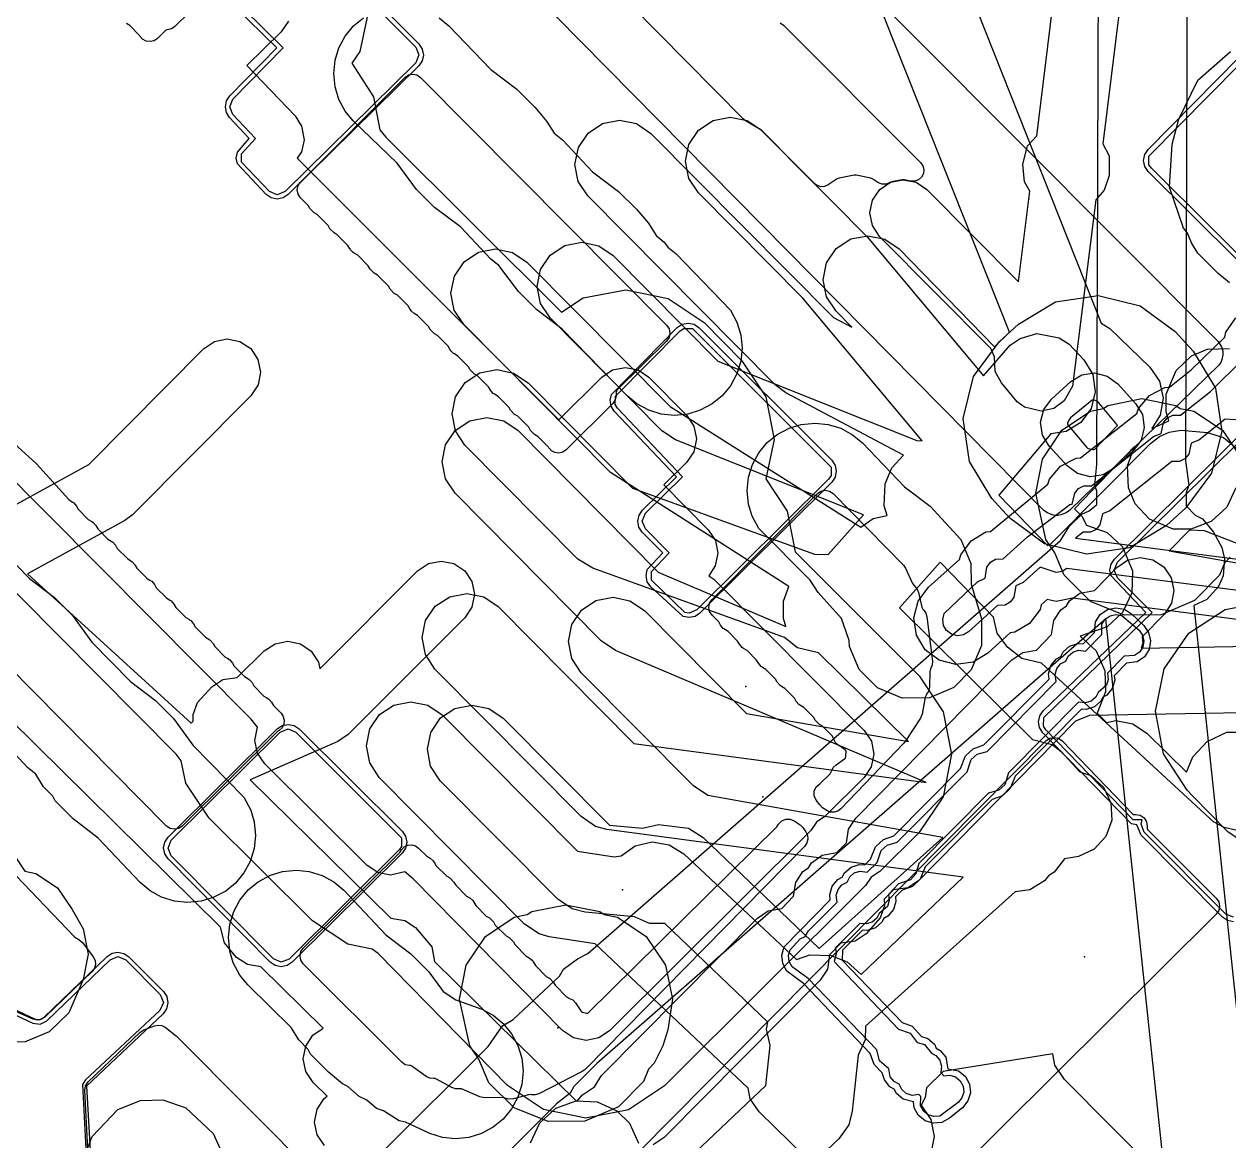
# Model space of a CAD drawing. Header units: metres. Extents: x -2677 to -840, y 169 to 1487.
# Drawn here: x -2375.9 to -2321.6, y 591.2 to 641.6 of the extents above; entities that cross this region are included whole.
import ezdxf

# ---------------------------------------------------------------- set-up
doc = ezdxf.new("R2010")
doc.units = ezdxf.units.M
for name, color, linetype in [('AI_GREENING_ALLOWED_ZONE', 4, 'Continuous'), ('AI_GREENING_EXCLUSIONS', 1, 'Continuous'), ('AI_GREENING_LAWN', 82, 'Continuous'), ('AI_GREENING_REJECTED', 6, 'Continuous')]:
    doc.layers.add(name, color=color, linetype=linetype)

msp = doc.modelspace()

# ---------------------------------------------------------------- linework, layer by layer
at = {"layer": 'AI_GREENING_ALLOWED_ZONE'}
msp.add_lwpolyline([(-2341.778, 641.61), (-2341.63, 641.508), (-2335.454, 635.324), (-2335.351, 635.174), (-2335.308, 634.998), (-2335.332, 634.818), (-2335.417, 634.658), (-2335.555, 634.539), (-2335.726, 634.477), (-2335.907, 634.48), (-2336.187, 634.537), (-2336.283, 634.537), (-2336.761, 634.444), (-2336.896, 634.389), (-2336.898, 634.394), (-2337.006, 634.35), (-2337.201, 634.351), (-2337.381, 634.426), (-2337.603, 634.576), (-2337.692, 634.613), (-2338.36, 634.749), (-2338.457, 634.749), (-2339.126, 634.618), (-2339.215, 634.582), (-2339.624, 634.311), (-2339.78, 634.242), (-2339.951, 634.23), (-2340.116, 634.277), (-2340.255, 634.376), (-2342.608, 636.749), (-2342.658, 636.788), (-2343.352, 637.202), (-2343.453, 637.281), (-2349.816, 643.748)], dxfattribs=at)
at = {"layer": 'AI_GREENING_EXCLUSIONS'}
for points in [[(-2321.498, 650.303), (-2321.867, 649.933), (-2322.32, 649.672), (-2323.066, 649.454), (-2323.423, 649.431), (-2323.515, 621.884), (-2323.375, 620.79), (-2323.491, 620.444), (-2323.489, 619.853), (-2323.08, 619.43), (-2322.757, 619.264), (-2322.253, 618.668), (-2321.889, 617.978), (-2321.763, 617.472), (-2321.827, 616.694), (-2322.035, 616.215), (-2322.559, 615.637), (-2323.15, 615.359), (-2318.131, 567.909)], [(-2321.498, 650.303), (-2321.867, 649.933), (-2322.32, 649.672), (-2323.066, 649.454), (-2323.423, 649.431), (-2323.515, 621.884), (-2323.375, 620.79), (-2323.491, 620.444), (-2323.489, 619.853), (-2323.08, 619.43), (-2322.757, 619.264), (-2322.253, 618.668), (-2321.889, 617.978), (-2321.763, 617.472), (-2321.827, 616.694), (-2322.035, 616.215), (-2322.559, 615.637), (-2323.15, 615.359), (-2318.131, 567.909)], [(-2374.116, 576.375), (-2354.938, 595.496), (-2354.295, 596.432), (-2353.808, 596.708), (-2351.722, 598.661), (-2351.541, 598.976), (-2350.922, 599.451), (-2350.451, 599.683), (-2329.148, 618.291), (-2328.743, 618.932), (-2328.192, 619.484), (-2327.855, 619.624), (-2327.521, 619.918), (-2327.519, 620.513), (-2327.609, 620.773), (-2327.515, 621.723), (-2327.427, 648.27)], [(-2374.116, 576.375), (-2354.938, 595.496), (-2354.295, 596.432), (-2353.808, 596.708), (-2351.722, 598.661), (-2351.541, 598.976), (-2350.922, 599.451), (-2350.451, 599.683), (-2329.148, 618.291), (-2328.743, 618.932), (-2328.192, 619.484), (-2327.855, 619.624), (-2327.521, 619.918), (-2327.519, 620.513), (-2327.609, 620.773), (-2327.515, 621.723), (-2327.427, 648.27)], [(-2363.659, 646.302), (-2358.062, 640.66), (-2357.911, 640.432), (-2357.859, 640.163), (-2357.914, 639.895), (-2357.914, 639.895), (-2358.068, 639.669), (-2363.955, 633.872), (-2364.182, 633.723), (-2364.448, 633.671), (-2364.715, 633.725), (-2364.941, 633.876), (-2366.243, 635.254), (-2366.297, 635.522), (-2366.243, 635.789), (-2365.704, 636.404), (-2366.593, 637.349), (-2366.735, 637.573), (-2366.783, 637.835), (-2366.73, 638.095), (-2366.584, 638.318), (-2364.467, 640.486), (-2367.03, 643.013)], [(-2334.055, 645.046), (-2327.313, 628.087), (-2326.924, 627.837), (-2325.132, 626.104), (-2324.688, 625.462), (-2324.523, 624.7), (-2324.662, 623.932), (-2325.043, 623.34), (-2324.266, 623.679), (-2324.395, 624.089), (-2324.395, 624.881), (-2323.947, 625.957), (-2323.248, 626.604), (-2322.525, 626.906), (-2321.539, 626.945)], [(-2326.299, 643.827), (-2327.248, 636.166), (-2326.959, 635.621), (-2326.954, 634.73), (-2327.178, 634.079), (-2327.561, 633.635), (-2328.612, 625.25), (-2328.98, 624.582), (-2329.459, 624.245), (-2330.03, 624.117), (-2330.773, 624.294), (-2331.101, 624.531), (-2331.818, 625.387), (-2332.094, 625.903), (-2332.127, 626.567), (-2332.292, 626.941), (-2337.305, 631.99), (-2337.628, 632.478), (-2337.74, 633.052), (-2337.624, 633.626), (-2337.297, 634.111), (-2336.809, 634.435), (-2336.235, 634.547), (-2335.661, 634.431), (-2335.176, 634.104), (-2331.042, 629.94), (-2330.536, 634.027), (-2330.768, 634.443), (-2330.85, 635.24), (-2330.632, 636.071), (-2330.226, 636.526), (-2329.314, 643.884)], [(-2340.613, 590.479), (-2342.736, 592.546), (-2343.131, 593.14), (-2343.233, 593.618), (-2350.116, 600.118), (-2352.186, 600.442), (-2352.651, 600.574), (-2353.298, 601.01), (-2359.85, 607.62), (-2360.28, 608.271), (-2360.429, 609.037), (-2360.274, 609.802), (-2359.837, 610.449), (-2359.187, 610.879), (-2358.421, 611.028), (-2357.656, 610.872), (-2357.009, 610.436), (-2350.919, 604.293), (-2349.262, 604.033), (-2348.948, 604.085), (-2348.312, 604.54), (-2347.551, 604.716), (-2346.782, 604.588), (-2346.12, 604.175), (-2341.054, 599.419), (-2340.446, 599.631), (-2339.494, 599.598), (-2338.768, 599.304), (-2338.138, 598.734), (-2333.531, 603.13), (-2349.591, 605.276), (-2350.099, 605.414), (-2350.746, 605.85), (-2357.338, 612.501), (-2357.769, 613.151), (-2357.918, 613.917), (-2357.762, 614.682), (-2357.326, 615.329), (-2356.675, 615.76), (-2355.909, 615.909), (-2355.144, 615.753), (-2354.498, 615.317), (-2348.385, 609.15), (-2335.202, 607.388), (-2349.205, 613.343), (-2349.843, 613.775), (-2356.435, 620.426), (-2356.865, 621.076), (-2357.014, 621.842), (-2356.859, 622.607), (-2356.422, 623.254), (-2355.772, 623.685), (-2355.006, 623.834), (-2354.241, 623.678), (-2353.594, 623.242), (-2347.278, 616.87), (-2341.525, 614.424), (-2341.628, 614.772), (-2341.628, 615.564), (-2341.399, 616.214), (-2349.427, 621.348), (-2356.039, 628.018), (-2356.47, 628.669), (-2356.619, 629.435), (-2356.463, 630.2), (-2356.027, 630.847), (-2355.376, 631.277), (-2354.61, 631.426), (-2353.845, 631.271), (-2353.198, 630.834), (-2346.746, 624.325), (-2338.144, 618.888), (-2337.589, 619.282), (-2336.961, 619.425), (-2337.099, 619.857), (-2337.06, 620.843), (-2336.758, 621.566), (-2336.232, 622.143), (-2341.529, 624.946), (-2342.014, 625.306), (-2350.451, 633.817), (-2350.882, 634.468), (-2351.031, 635.234), (-2350.875, 635.999), (-2350.439, 636.646), (-2349.788, 637.076), (-2349.022, 637.225), (-2348.257, 637.07), (-2347.61, 636.633), (-2339.388, 628.339), (-2338.556, 627.898), (-2339.267, 628.616), (-2339.698, 629.266), (-2339.846, 630.032), (-2339.691, 630.797), (-2339.254, 631.444), (-2338.604, 631.875), (-2337.838, 632.024), (-2337.073, 631.868), (-2336.426, 631.432), (-2332.132, 627.009), (-2331.457, 627.683), (-2337.613, 643.168)], [(-2360.325, 642.227), (-2360.723, 640.317), (-2361.082, 639.79), (-2360.106, 638.28), (-2359.818, 636.798), (-2359.552, 636.46), (-2351.636, 628.571), (-2350.658, 629.218), (-2348.743, 629.59), (-2346.831, 629.201), (-2345.214, 628.11), (-2343.509, 626.39), (-2342.432, 624.763), (-2342.06, 622.848), (-2342.423, 621.067), (-2341.462, 619.616), (-2341.104, 617.774), (-2335.516, 612.2), (-2334.437, 610.575), (-2334.061, 608.661), (-2334.447, 606.748), (-2335.535, 605.129), (-2337.299, 603.375), (-2337.68, 603.122), (-2337.935, 602.742), (-2347, 593.727), (-2348.625, 592.647), (-2350.539, 592.272), (-2352.452, 592.658), (-2354.071, 593.746), (-2359.905, 599.682), (-2360.167, 599.875), (-2361.268, 600.099), (-2362.855, 601.16), (-2367.507, 605.775), (-2368.567, 607.362), (-2368.77, 608.364), (-2369.003, 608.668), (-2377.795, 617.508)], [(-2357.154, 641.84), (-2356.713, 641.476), (-2354.823, 639.504), (-2353.652, 638.625), (-2352.842, 637.814), (-2352.306, 637.183), (-2351.965, 636.637), (-2351.595, 636.342), (-2350.234, 634.901), (-2349.063, 634.021), (-2348.253, 633.211), (-2347.717, 632.58), (-2347.376, 632.033), (-2347.006, 631.738), (-2346.847, 631.502), (-2346.477, 631.207), (-2344.025, 628.672), (-2343.73, 628.121), (-2343.56, 627.56), (-2343.501, 626.963), (-2343.56, 626.373), (-2343.733, 625.803), (-2344.025, 625.261), (-2344.395, 624.813), (-2344.848, 624.442), (-2345.383, 624.156), (-2345.947, 623.986), (-2346.55, 623.927), (-2347.15, 623.989), (-2347.708, 624.161), (-2348.246, 624.451), (-2348.681, 624.813), (-2351.606, 627.819), (-2352.771, 628.693), (-2353.581, 629.503), (-2354.458, 630.68), (-2354.821, 630.973), (-2356.195, 632.423), (-2357.36, 633.296), (-2358.17, 634.106), (-2359.046, 635.284), (-2361.02, 637.192), (-2361.383, 637.632), (-2361.669, 638.166), (-2361.84, 638.731), (-2361.898, 639.33), (-2361.837, 639.934), (-2361.666, 640.491), (-2361.383, 641.017), (-2361.006, 641.477), (-2360.564, 641.84)], [(-2363.944, 641.686), (-2364.274, 641.203), (-2365.82, 639.684), (-2363.645, 637.419), (-2363.346, 636.955), (-2363.235, 636.346), (-2363.351, 635.807), (-2363.545, 635.518), (-2351.76, 623.733), (-2349.821, 625.655), (-2349.333, 625.978), (-2348.758, 626.09), (-2348.185, 625.973), (-2347.699, 625.646), (-2345.995, 623.926), (-2345.672, 623.438), (-2345.56, 622.864), (-2345.677, 622.29), (-2346.004, 621.805), (-2347.023, 620.795), (-2345.025, 618.779), (-2344.702, 618.291), (-2344.59, 617.716), (-2344.707, 617.143), (-2345.004, 616.702), (-2344.78, 616.551), (-2337.998, 609.732), (-2337.674, 609.244), (-2337.561, 608.67), (-2337.677, 608.096), (-2338.003, 607.611), (-2339.767, 605.856), (-2340.148, 605.603), (-2340.404, 605.223), (-2349.468, 596.208), (-2349.956, 595.885), (-2350.53, 595.772), (-2351.104, 595.888), (-2351.589, 596.214), (-2358.315, 603.047), (-2358.699, 603.363), (-2359.34, 603.21), (-2359.914, 603.327), (-2360.39, 603.645), (-2365.012, 608.229), (-2365.339, 608.714), (-2365.455, 609.288), (-2365.338, 609.876), (-2365.642, 610.252), (-2377.072, 621.744)], [(-2321.354, 601.116), (-2321.621, 601.17), (-2321.848, 601.322), (-2325.519, 605.015), (-2325.715, 605.478), (-2325.952, 605.53), (-2329.953, 609.629), (-2330.1, 609.86), (-2330.147, 610.129), (-2330.088, 610.395), (-2329.932, 610.619), (-2325.313, 615.044), (-2326.876, 616.694), (-2326.929, 616.962), (-2326.929, 616.962), (-2326.874, 617.23), (-2326.721, 617.457), (-2317.148, 626.929), (-2325.198, 634.919), (-2325.35, 635.145), (-2325.405, 635.412), (-2325.353, 635.68), (-2325.203, 635.908), (-2320.059, 641.114)], [(-2316.864, 626.929), (-2325.057, 635.061), (-2325.166, 635.222), (-2325.168, 635.604), (-2319.756, 641.083)], [(-2321.532, 629.905), (-2322.053, 630.313), (-2322.957, 631.238), (-2323.232, 631.665), (-2323.438, 632.164), (-2323.608, 632.36), (-2324.24, 634.206), (-2324.118, 636.153), (-2323.82, 637.278), (-2322.963, 639.03), (-2322.963, 639.03), (-2321.499, 640.32)], [(-2347.36, 589.076), (-2342.433, 593.736), (-2342.24, 595.535), (-2342.398, 596.271), (-2342.34, 596.589), (-2346.987, 601.032), (-2347.665, 601.043), (-2348.355, 601.342), (-2350.57, 601.543), (-2351.162, 601.691), (-2351.809, 602.127), (-2357.103, 607.467), (-2357.534, 608.118), (-2357.682, 608.884), (-2357.527, 609.649), (-2357.09, 610.296), (-2356.44, 610.726), (-2355.674, 610.875), (-2354.909, 610.72), (-2354.262, 610.283), (-2349.482, 605.461), (-2347.992, 605.325), (-2347.26, 605.495), (-2345.916, 605.331), (-2345.257, 604.912), (-2340.025, 599.909), (-2334.46, 604.908), (-2345.05, 606.797), (-2345.697, 607.233), (-2350.746, 612.327), (-2351.176, 612.977), (-2351.325, 613.744), (-2351.17, 614.508), (-2350.733, 615.155), (-2350.083, 615.586), (-2349.316, 615.735), (-2348.552, 615.579), (-2347.905, 615.143), (-2343.305, 610.503), (-2336.006, 609.236), (-2340.052, 613.23), (-2341.004, 613.455), (-2341.595, 613.92), (-2350.229, 617.046), (-2350.897, 617.45), (-2355.987, 622.582), (-2356.418, 623.232), (-2356.567, 623.999), (-2356.411, 624.763), (-2355.975, 625.41), (-2355.324, 625.841), (-2354.558, 625.99), (-2353.794, 625.834), (-2353.147, 625.398), (-2348.444, 620.654), (-2340.233, 617.681), (-2339.624, 617.663), (-2338.031, 619.452), (-2346.494, 622.826), (-2347.116, 623.238), (-2352.155, 628.321), (-2352.586, 628.972), (-2352.735, 629.738), (-2352.579, 630.502), (-2352.143, 631.149), (-2351.492, 631.58), (-2350.726, 631.729), (-2349.961, 631.573), (-2349.315, 631.137), (-2344.594, 626.374), (-2335.624, 622.799), (-2335.386, 622.784), (-2340.767, 629.21), (-2345.471, 633.956), (-2345.902, 634.607), (-2346.051, 635.373), (-2345.895, 636.137), (-2345.459, 636.784), (-2344.808, 637.215), (-2344.042, 637.364), (-2343.277, 637.208), (-2342.631, 636.772), (-2337.867, 631.967), (-2332.617, 625.707), (-2331.414, 627.095), (-2330.976, 627.398), (-2330.225, 627.611), (-2329.216, 627.428), (-2328.768, 627.139), (-2328.105, 626.435), (-2327.702, 625.767), (-2327.585, 624.995), (-2327.772, 624.238), (-2328.235, 623.609), (-2328.903, 623.206), (-2329.581, 623.104), (-2331.937, 620.339), (-2329.735, 618.067), (-2329.566, 618.156), (-2325.095, 622.667), (-2324.698, 622.977), (-2324.254, 623.173), (-2323.72, 623.258), (-2322.548, 623.157), (-2321.801, 622.931), (-2321.22, 622.453)], [(-2319.445, 614.511), (-2328.616, 615.69), (-2329.354, 615.548), (-2329.747, 615.629), (-2330.02, 615.4), (-2330.075, 615.181), (-2330.075, 615.181), (-2330.542, 614.556), (-2331.212, 614.156), (-2331.413, 614.127), (-2332.423, 613.216), (-2333.093, 612.817), (-2333.866, 612.704), (-2334.622, 612.896), (-2335.248, 613.362), (-2335.647, 614.033), (-2335.76, 614.805), (-2335.568, 615.561), (-2335.102, 616.187), (-2333.703, 617.431), (-2333.648, 617.649), (-2333.182, 618.275), (-2332.511, 618.675), (-2332.31, 618.704), (-2329.72, 620.834), (-2329.651, 621.049), (-2329.147, 621.644), (-2328.453, 622.002), (-2328.251, 622.018), (-2325.713, 624.02), (-2325.645, 624.235), (-2325.14, 624.83), (-2324.447, 625.187), (-2324.244, 625.204), (-2323.26, 625.986), (-2321.743, 627.454), (-2321.697, 627.674), (-2321.256, 628.318)], [(-2378.046, 618.928), (-2372.938, 621.718), (-2367.762, 626.928), (-2367.276, 627.255), (-2366.703, 627.371), (-2366.128, 627.259), (-2365.641, 626.935), (-2365.314, 626.449), (-2365.198, 625.876), (-2365.31, 625.301), (-2365.634, 624.814), (-2370.963, 619.449), (-2371.308, 619.19), (-2375.704, 616.789), (-2368.331, 610.056), (-2368.229, 610.156), (-2368.241, 610.445), (-2368.039, 610.994), (-2367.387, 611.701), (-2366.898, 612.023), (-2366.245, 612.118), (-2365.032, 613.316), (-2364.544, 613.639), (-2363.969, 613.75), (-2363.396, 613.632), (-2362.911, 613.304), (-2362.589, 612.816), (-2362.531, 612.514), (-2358.119, 616.927), (-2357.633, 617.252), (-2357.059, 617.366), (-2356.485, 617.252), (-2355.998, 616.927), (-2355.673, 616.441), (-2355.559, 615.867), (-2355.673, 615.293), (-2355.998, 614.806), (-2361.254, 609.548), (-2361.712, 609.235), (-2365.659, 607.503), (-2359.33, 601.275), (-2358.702, 601.177), (-2358.213, 600.856), (-2357.474, 599.991), (-2357.353, 599.33), (-2350.94, 593.021), (-2350.686, 593.324), (-2350.158, 593.679), (-2349.832, 594.194), (-2342.805, 601.283), (-2342.32, 601.61), (-2341.714, 601.72), (-2341.178, 602.263), (-2341.078, 602.89), (-2340.756, 603.379), (-2340.503, 603.55), (-2340.365, 603.774), (-2339.89, 604.117), (-2339.228, 604.236), (-2338.802, 604.668), (-2338.701, 605.286), (-2338.379, 605.775), (-2331.34, 612.921), (-2330.856, 613.25), (-2330.227, 613.357), (-2329.552, 614.052), (-2329.457, 614.68), (-2329.138, 615.171), (-2328.887, 615.345), (-2328.75, 615.569), (-2328.278, 615.915), (-2327.618, 616.041), (-2326.618, 617.068), (-2326.136, 617.4), (-2325.564, 617.523), (-2324.988, 617.417), (-2324.497, 617.098), (-2324.165, 616.616), (-2324.043, 616.044), (-2324.149, 615.468), (-2324.468, 614.977), (-2325.466, 613.95), (-2325.448, 613.662), (-2325.524, 613.443), (-2316.427, 613.604)], [(-2321.353, 601.316), (-2321.706, 601.463), (-2325.377, 605.156), (-2325.522, 605.513), (-2325.476, 605.713), (-2325.872, 605.713), (-2329.809, 609.768), (-2329.913, 609.932), (-2329.905, 610.315), (-2325.027, 615.041), (-2326.583, 616.607), (-2326.729, 616.961), (-2326.58, 617.315), (-2316.864, 626.929)], [(-2319.279, 615.801), (-2328.874, 617.034), (-2329.078, 616.9), (-2329.347, 616.848), (-2330.065, 617.093), (-2330.836, 616.398), (-2331.17, 616.244), (-2331.249, 615.74), (-2331.412, 615.521), (-2331.647, 615.381), (-2331.987, 615.36), (-2333.294, 614.182), (-2333.528, 614.042), (-2333.798, 614.003), (-2334.063, 614.07), (-2334.282, 614.233), (-2334.422, 614.467), (-2334.461, 614.738), (-2334.394, 615.003), (-2332.887, 616.433), (-2332.554, 616.587), (-2332.474, 617.091), (-2332.311, 617.31), (-2332.076, 617.449), (-2331.736, 617.471), (-2330.639, 618.459), (-2328.725, 619.913), (-2328.625, 619.921), (-2328.514, 620.418), (-2328.338, 620.627), (-2328.095, 620.752), (-2327.754, 620.752), (-2324.961, 622.973), (-2324.961, 622.973), (-2324.618, 623.107), (-2324.508, 623.604), (-2324.331, 623.812), (-2324.089, 623.937), (-2323.748, 623.938), (-2322.399, 625.011), (-2320.887, 626.49)], [(-2321.506, 617.543), (-2321.758, 617.272), (-2321.986, 616.729), (-2323.109, 615.585), (-2324.617, 614.938), (-2326.278, 614.922), (-2327.801, 615.542), (-2328.988, 616.729), (-2329.407, 617.73), (-2329.809, 618.333), (-2330.271, 620.429), (-2329.966, 621.959), (-2329.099, 623.257), (-2327.801, 624.124), (-2327.219, 624.24), (-2327.013, 624.377), (-2325.483, 624.682), (-2323.952, 624.377), (-2323.952, 624.377), (-2323.753, 624.244), (-2323.15, 624.124), (-2321.852, 623.257), (-2320.985, 621.959)], [(-2320.82, 623.697), (-2321.729, 623.755), (-2322.916, 622.811), (-2323.258, 622.678), (-2323.369, 622.18), (-2323.545, 621.972), (-2323.788, 621.847), (-2324.129, 621.846), (-2326.922, 619.626), (-2327.265, 619.492), (-2327.375, 618.995), (-2327.551, 618.786), (-2327.794, 618.661), (-2328.135, 618.661), (-2328.471, 618.394), (-2319.434, 617.232)], [(-2321.253, 620.669), (-2321.662, 619.787), (-2322.361, 619.14), (-2323.278, 618.799), (-2324.07, 618.799), (-2325.146, 619.247), (-2325.793, 619.946), (-2326.095, 620.669), (-2326.134, 621.655), (-2325.814, 622.521), (-2328.526, 619.717), (-2328.191, 619.383), (-2327.985, 618.987), (-2327.051, 618.646), (-2326.352, 617.999), (-2325.904, 616.923), (-2325.943, 615.937), (-2326.352, 615.055), (-2327.051, 614.408), (-2328.264, 613.987), (-2327.551, 613.318), (-2327.15, 612.426), (-2327.119, 611.474), (-2327.496, 610.507), (-2327.083, 610.094), (-2326.665, 610.18), (-2325.899, 610.032), (-2325.248, 609.603), (-2323.474, 607.85), (-2323.184, 608.544), (-2322.537, 609.243), (-2321.655, 609.652), (-2320.475, 609.652)], [(-2377.353, 618.353), (-2375.606, 616.575), (-2374.487, 615.719), (-2373.676, 614.909), (-2372.801, 613.713), (-2371.053, 611.935), (-2369.934, 611.079), (-2369.124, 610.269), (-2368.249, 609.073), (-2365.946, 606.73), (-2365.64, 606.15), (-2365.481, 605.618), (-2365.422, 605), (-2365.484, 604.415), (-2365.664, 603.836), (-2365.946, 603.319), (-2366.332, 602.855), (-2366.769, 602.5), (-2367.329, 602.204), (-2367.868, 602.044), (-2368.492, 601.985), (-2369.071, 602.047), (-2369.658, 602.23), (-2370.167, 602.509), (-2370.625, 602.89), (-2372.516, 604.888), (-2373.642, 605.751), (-2374.453, 606.561), (-2374.563, 606.776), (-2374.984, 607.197), (-2375.328, 607.757), (-2375.702, 608.065), (-2377.069, 609.528)], [(-2319.889, 617.648), (-2322.664, 618.723), (-2323.337, 618.758), (-2324.257, 617.83), (-2318.941, 616.887)], [(-2321.255, 605.24), (-2321.781, 605.364), (-2322.255, 605.624), (-2330.014, 612.771), (-2330.899, 612.98), (-2331.544, 613.483), (-2332.003, 614.112), (-2332.179, 614.841), (-2334.577, 617.315), (-2336.411, 615.256), (-2330.41, 609.332), (-2329.532, 609.094), (-2329.116, 608.779), (-2328.278, 607.877), (-2327.792, 607.702), (-2327.215, 607.177), (-2326.882, 606.471), (-2326.845, 605.692), (-2327.109, 604.958), (-2327.634, 604.38), (-2328.34, 604.048), (-2328.979, 603.957), (-2329.436, 603.344), (-2329.699, 603.187), (-2329.87, 602.957), (-2330.539, 602.556), (-2331.202, 602.458), (-2337.933, 596.411), (-2337.953, 595.795), (-2338.263, 595.109), (-2338.534, 592.577), (-2338.697, 591.973), (-2339.148, 591.337), (-2344.611, 586.17)], [(-2319.999, 604.066), (-2321.609, 605.168), (-2323.2, 606.794), (-2323.45, 607.05), (-2324.516, 608.683), (-2324.876, 610.601), (-2324.474, 612.51), (-2323.372, 614.12), (-2321.739, 615.186), (-2321.739, 615.186), (-2319.821, 615.546)], [(-2362.318, 591.033), (-2362.646, 591.518), (-2362.764, 592.091), (-2362.654, 592.666), (-2362.332, 593.154), (-2362.19, 593.251), (-2362.826, 593.878), (-2363.154, 594.363), (-2363.272, 594.936), (-2363.162, 595.511), (-2362.84, 595.999), (-2362.374, 596.316), (-2365.183, 599.086), (-2365.792, 599.189), (-2366.281, 599.511), (-2366.818, 600.165), (-2366.999, 600.877), (-2381.271, 614.95)], [(-2321.752, 564.118), (-2327.109, 614.761), (-2350.044, 594.727), (-2351.084, 593.691), (-2351.254, 593.39), (-2351.862, 592.915), (-2371.286, 573.549)], [(-2321.752, 564.118), (-2327.109, 614.761), (-2350.044, 594.727), (-2351.084, 593.691), (-2351.254, 593.39), (-2351.862, 592.915), (-2371.286, 573.549)], [(-2315.784, 610.615), (-2327.851, 610.401), (-2328.482, 610.152), (-2335.54, 602.978), (-2336.025, 602.65), (-2336.681, 602.547), (-2337.093, 602.13), (-2337.078, 601.841), (-2337.273, 601.289), (-2337.916, 600.575), (-2338.401, 600.247), (-2339.054, 600.144), (-2339.561, 599.63), (-2339.655, 598.979), (-2339.977, 598.49), (-2347.004, 591.401), (-2347.513, 591.069)], [(-2376.562, 604.513), (-2375.819, 603.39), (-2375.318, 603.291), (-2374.345, 602.64), (-2373.694, 601.667), (-2373.195, 600.803), (-2372.967, 599.655), (-2373.195, 598.507), (-2373.844, 597.007), (-2374.718, 596.153), (-2375.802, 595.7), (-2377.067, 595.684)], [(-2378.453, 597.941), (-2375.457, 596.554), (-2375.126, 596.499), (-2374.829, 596.654), (-2371.977, 599.407), (-2371.625, 599.547), (-2371.275, 599.4), (-2369.717, 597.834), (-2369.571, 597.472), (-2369.73, 597.116), (-2373.08, 593.991), (-2373.223, 593.785), (-2373.047, 590.296)], [(-2378.31, 598.102), (-2375.384, 596.741), (-2375.158, 596.699), (-2374.957, 596.809), (-2372.116, 599.551), (-2371.889, 599.697), (-2371.623, 599.747), (-2371.358, 599.692), (-2371.134, 599.541), (-2369.575, 597.975), (-2369.422, 597.743), (-2369.371, 597.469), (-2369.432, 597.197), (-2369.594, 596.97), (-2373.035, 593.713), (-2372.847, 590.3)], [(-2322.684, 587.669), (-2328.973, 594.012), (-2329.403, 594.662), (-2329.502, 595.169), (-2334.433, 594.363), (-2335.19, 593.64), (-2335.253, 593.191), (-2335.434, 592.859), (-2334.997, 592.211), (-2334.842, 591.446), (-2334.992, 590.68)], [(-2353.028, 591.163), (-2352.618, 592.051), (-2351.891, 592.719), (-2351.891, 592.719), (-2350.977, 593.049), (-2350.025, 593.01), (-2349.137, 592.6), (-2348.579, 592.039), (-2348.175, 591.148)]]:
    msp.add_lwpolyline(points, dxfattribs=at)
for points in [[(-2364.799, 634.017), (-2366.058, 635.33), (-2366.058, 635.713), (-2365.425, 636.4), (-2366.447, 637.486), (-2366.583, 637.833), (-2366.441, 638.178), (-2364.185, 640.489), (-2366.889, 643.156), (-2367.038, 643.514), (-2366.885, 643.871), (-2364.503, 646.169), (-2364.151, 646.309), (-2363.801, 646.161), (-2358.204, 640.52), (-2358.059, 640.164), (-2358.208, 639.811), (-2364.095, 634.015), (-2364.448, 633.871), (-2364.799, 634.017)], [(-2325.557, 628.865), (-2323.987, 627.707), (-2323.179, 626.82), (-2322.172, 625.149), (-2321.88, 623.22), (-2322.35, 621.326), (-2323.508, 619.756), (-2324.374, 618.967), (-2326.045, 617.96), (-2327.974, 617.669), (-2329.868, 618.138), (-2331.438, 619.296), (-2332.246, 620.183), (-2333.253, 621.854), (-2333.544, 623.783), (-2333.075, 625.677), (-2331.917, 627.247), (-2331.05, 628.036), (-2329.379, 629.043), (-2327.45, 629.334), (-2325.557, 628.865)], [(-2347.613, 616.202), (-2347.772, 616.432), (-2347.828, 616.705), (-2347.773, 616.979), (-2347.076, 617.733), (-2347.999, 618.669), (-2348.149, 618.898), (-2348.2, 619.166), (-2348.144, 619.434), (-2347.991, 619.66), (-2346.463, 621.162), (-2349.257, 624.119), (-2349.401, 624.347), (-2349.449, 624.612), (-2349.392, 624.875), (-2346.426, 627.881), (-2346.199, 628.031), (-2345.932, 628.083), (-2345.665, 628.03), (-2345.439, 627.879), (-2339.459, 621.905), (-2339.307, 621.677), (-2339.254, 621.408), (-2339.308, 621.14), (-2339.461, 620.913), (-2345.398, 615.023), (-2345.622, 614.874), (-2345.886, 614.82), (-2346.15, 614.87), (-2347.613, 616.202)], [(-2346.792, 617.729), (-2347.856, 618.81), (-2348, 619.165), (-2347.85, 619.517), (-2346.183, 621.157), (-2349.112, 624.257), (-2349.215, 624.419), (-2349.208, 624.797), (-2346.285, 627.739), (-2346.123, 627.846), (-2345.742, 627.845), (-2339.492, 621.601), (-2339.492, 621.217), (-2339.602, 621.055), (-2345.539, 615.165), (-2345.887, 615.02), (-2346.076, 615.055), (-2347.588, 616.511), (-2347.589, 616.902), (-2346.792, 617.729)], [(-2326.574, 625.35), (-2325.766, 624.463), (-2325.464, 623.961), (-2325.377, 623.383), (-2325.517, 622.815), (-2325.865, 622.344), (-2326.731, 621.554), (-2327.232, 621.252), (-2327.811, 621.165), (-2328.379, 621.306), (-2328.85, 621.653), (-2329.658, 622.54), (-2329.96, 623.042), (-2330.048, 623.62), (-2329.907, 624.188), (-2329.56, 624.659), (-2328.693, 625.449), (-2328.192, 625.751), (-2327.613, 625.838), (-2327.045, 625.697), (-2326.574, 625.35)], [(-2340.214, 623.581), (-2339.62, 623.519), (-2339.058, 623.346), (-2338.524, 623.058), (-2338.077, 622.687), (-2336.187, 620.705), (-2335.032, 619.832), (-2333.65, 618.333), (-2333.197, 617.25), (-2333.183, 616.324), (-2332.716, 614.767), (-2332.719, 613.564), (-2333.181, 612.468), (-2333.965, 611.676), (-2335.057, 611.201), (-2336.291, 611.193), (-2337.402, 611.658), (-2338.221, 612.481), (-2338.662, 613.519), (-2338.678, 613.785), (-2339.019, 614.783), (-2340.078, 615.953), (-2340.426, 616.498), (-2342.745, 618.836), (-2343.042, 619.392), (-2343.207, 619.932), (-2343.269, 620.551), (-2343.207, 621.151), (-2343.033, 621.717), (-2342.745, 622.247), (-2342.37, 622.7), (-2341.922, 623.066), (-2341.376, 623.357), (-2340.839, 623.519), (-2340.214, 623.581)], [(-2337.556, 594.689), (-2337.726, 595.185), (-2340.736, 598.334), (-2341.477, 598.887), (-2341.666, 599.228), (-2341.711, 599.615), (-2341.604, 599.99), (-2339.531, 602.105), (-2339.553, 602.343), (-2339.438, 602.716), (-2339.189, 603.016), (-2338.99, 603.122), (-2338.888, 603.322), (-2338.591, 603.575), (-2338.22, 603.696), (-2337.972, 603.677), (-2337.709, 603.939), (-2337.484, 604.498), (-2337.135, 604.822), (-2336.665, 604.993), (-2333.655, 608.027), (-2333.431, 608.586), (-2333.081, 608.91), (-2332.611, 609.08), (-2329.67, 612.048), (-2329.694, 612.284), (-2329.582, 612.658), (-2329.336, 612.96), (-2329.138, 613.068), (-2329.037, 613.269), (-2328.743, 613.525), (-2328.373, 613.649), (-2328.125, 613.632), (-2327.617, 614.153), (-2327.569, 614.626), (-2327.36, 614.955), (-2327.04, 615.179), (-2326.659, 615.263), (-2326.275, 615.195), (-2325.946, 614.986), (-2325.404, 614.467), (-2325.18, 614.147), (-2325.096, 613.766), (-2325.164, 613.382), (-2325.373, 613.053), (-2325.693, 612.829), (-2326.179, 612.763), (-2326.727, 612.201), (-2326.707, 612.003), (-2326.818, 611.629), (-2327.064, 611.326), (-2327.24, 611.232), (-2327.328, 611.054), (-2327.623, 610.798), (-2327.993, 610.673), (-2328.202, 610.688), (-2331.195, 607.673), (-2331.419, 607.114), (-2331.768, 606.791), (-2332.239, 606.62), (-2335.248, 603.585), (-2335.473, 603.027), (-2335.822, 602.703), (-2336.292, 602.532), (-2336.587, 602.233), (-2336.568, 602.035), (-2336.683, 601.662), (-2336.932, 601.362), (-2337.108, 601.269), (-2337.199, 601.091), (-2337.495, 600.838), (-2337.866, 600.717), (-2338.074, 600.733), (-2338.97, 599.83), (-2338.989, 599.378), (-2336.293, 596.575), (-2335.84, 596.405), (-2335.412, 595.944), (-2335.131, 595.85), (-2334.837, 595.594), (-2334.748, 595.416), (-2334.573, 595.322), (-2334.326, 595.02), (-2334.23, 594.494), (-2333.742, 594.393), (-2333.44, 594.147), (-2333.255, 593.803), (-2333.215, 593.415), (-2333.328, 593.041), (-2333.574, 592.739), (-2334.153, 592.262), (-2334.496, 592.077), (-2334.884, 592.037), (-2335.258, 592.149), (-2335.56, 592.396), (-2335.745, 592.74), (-2335.772, 593.005), (-2336.249, 593.121), (-2336.543, 593.377), (-2336.644, 593.579), (-2336.842, 593.685), (-2337.089, 593.988), (-2337.184, 594.308), (-2337.556, 594.689)], [(-2336.824, 594.128), (-2336.891, 594.496), (-2337.307, 594.857), (-2337.432, 595.339), (-2340.529, 598.556), (-2341.248, 599.081), (-2341.381, 599.319), (-2341.412, 599.591), (-2341.337, 599.853), (-2340.878, 600.344), (-2340.655, 600.458), (-2340.501, 600.7), (-2339.209, 602.003), (-2339.255, 602.312), (-2339.174, 602.573), (-2339, 602.783), (-2338.77, 602.905), (-2338.652, 603.136), (-2338.444, 603.314), (-2338.185, 603.398), (-2337.869, 603.355), (-2337.415, 603.783), (-2337.236, 604.33), (-2336.967, 604.573), (-2336.507, 604.699), (-2333.361, 607.87), (-2333.182, 608.418), (-2332.913, 608.661), (-2332.453, 608.786), (-2329.341, 611.935), (-2329.395, 612.256), (-2329.317, 612.518), (-2329.145, 612.729), (-2328.916, 612.853), (-2328.8, 613.085), (-2328.594, 613.265), (-2328.335, 613.352), (-2328.019, 613.311), (-2327.294, 614.055), (-2327.29, 614.517), (-2327.143, 614.747), (-2326.919, 614.904), (-2326.653, 614.963), (-2326.384, 614.916), (-2325.612, 614.25), (-2325.455, 614.026), (-2325.396, 613.76), (-2325.443, 613.491), (-2325.59, 613.26), (-2325.814, 613.104), (-2326.288, 613.081), (-2327.038, 612.311), (-2327.005, 612.031), (-2327.083, 611.769), (-2327.462, 611.446), (-2327.566, 611.237), (-2327.772, 611.058), (-2328.031, 610.971), (-2328.34, 611.006), (-2331.489, 607.83), (-2331.668, 607.282), (-2331.936, 607.039), (-2332.397, 606.914), (-2335.542, 603.742), (-2335.668, 603.274), (-2335.91, 603.005), (-2336.45, 602.826), (-2336.897, 602.346), (-2336.867, 602.066), (-2336.947, 601.805), (-2337.328, 601.485), (-2337.434, 601.277), (-2337.642, 601.1), (-2337.902, 601.015), (-2338.189, 601.044), (-2339.304, 599.92), (-2339.247, 599.728), (-2339.35, 599.321), (-2336.454, 596.282), (-2335.928, 596.103), (-2335.617, 595.671), (-2335.28, 595.59), (-2334.969, 595.201), (-2334.764, 595.091), (-2334.591, 594.879), (-2334.513, 594.617), (-2334.548, 594.331), (-2334.404, 594.181), (-2334.144, 594.207), (-2333.883, 594.128), (-2333.671, 593.956), (-2333.542, 593.715), (-2333.514, 593.444), (-2333.593, 593.182), (-2333.765, 592.97), (-2334.584, 592.363), (-2334.856, 592.336), (-2335.118, 592.414), (-2335.329, 592.587), (-2335.459, 592.828), (-2335.443, 593.242), (-2335.531, 593.333), (-2335.841, 593.295), (-2336.1, 593.381), (-2336.306, 593.56), (-2336.423, 593.794), (-2336.651, 593.917), (-2336.824, 594.128)], [(-2364.76, 599.299), (-2369.365, 603.943), (-2369.516, 604.171), (-2369.568, 604.439), (-2369.514, 604.706), (-2369.361, 604.933), (-2364.449, 609.805), (-2364.223, 609.955), (-2363.956, 610.008), (-2363.69, 609.955), (-2363.463, 609.805), (-2358.818, 605.202), (-2358.664, 604.974), (-2358.61, 604.705), (-2358.664, 604.435), (-2358.817, 604.207), (-2363.77, 599.295), (-2363.998, 599.145), (-2364.266, 599.092), (-2364.534, 599.147), (-2364.76, 599.299)], [(-2369.221, 604.791), (-2364.308, 609.663), (-2363.956, 609.808), (-2363.604, 609.663), (-2358.849, 604.897), (-2358.849, 604.512), (-2358.958, 604.349), (-2363.911, 599.437), (-2364.265, 599.292), (-2364.618, 599.44), (-2369.223, 604.084), (-2369.368, 604.438), (-2369.221, 604.791)], [(-2366.647, 600.423), (-2366.588, 600.991), (-2366.407, 601.581), (-2366.131, 602.09), (-2365.737, 602.566), (-2365.3, 602.921), (-2364.744, 603.216), (-2364.216, 603.375), (-2363.576, 603.436), (-2363.014, 603.378), (-2362.419, 603.194), (-2361.902, 602.913), (-2361.452, 602.535), (-2359.547, 600.53), (-2358.425, 599.673), (-2357.614, 598.862), (-2356.973, 597.978), (-2356.393, 597.604), (-2355.232, 597.179), (-2354.716, 596.905), (-2354.259, 596.529), (-2353.885, 596.073), (-2353.602, 595.547), (-2353.428, 594.975), (-2353.37, 594.38), (-2353.428, 593.787), (-2353.601, 593.217), (-2353.885, 592.688), (-2354.264, 592.227), (-2354.716, 591.857), (-2355.249, 591.572), (-2355.815, 591.4), (-2356.417, 591.341), (-2357.003, 591.4), (-2357.565, 591.57), (-2358.668, 592.089), (-2358.959, 592.149), (-2359.656, 592.596), (-2359.977, 592.709), (-2360.404, 593.072), (-2360.758, 593.244), (-2361.262, 593.694), (-2361.501, 593.809), (-2362.132, 594.344), (-2362.943, 595.154), (-2363.052, 595.368), (-2363.474, 595.79), (-2363.818, 596.349), (-2365.775, 598.267), (-2366.131, 598.704), (-2366.427, 599.263), (-2366.585, 599.788), (-2366.647, 600.423)], [(-2351.445, 601.878), (-2349.914, 601.573), (-2349.715, 601.44), (-2349.112, 601.32), (-2347.815, 600.453), (-2346.948, 599.156), (-2346.643, 597.625), (-2346.85, 596.254), (-2347.077, 595.529), (-2347.469, 594.739), (-2347.721, 594.468), (-2347.948, 593.925), (-2349.072, 592.781), (-2350.58, 592.134), (-2352.241, 592.118), (-2353.763, 592.738), (-2354.907, 593.861), (-2355.369, 594.927), (-2355.772, 595.529), (-2356.233, 597.625), (-2355.929, 599.156), (-2355.062, 600.453), (-2353.764, 601.32), (-2353.181, 601.436), (-2352.976, 601.573), (-2351.445, 601.878)], [(-2366.794, 590.004), (-2366.755, 589.287), (-2366.832, 587.742), (-2367.302, 586.577), (-2368.224, 585.655), (-2369.389, 585.185), (-2370.577, 585.185), (-2371.742, 585.655), (-2372.664, 586.577), (-2373.134, 587.742), (-2373.262, 589.561), (-2373.132, 590.559), (-2372.793, 591.434), (-2371.633, 592.656), (-2370.603, 593.063), (-2369.609, 593.09), (-2368.559, 592.738), (-2367.335, 591.579), (-2366.949, 590.723), (-2366.794, 590.004)]]:
    msp.add_lwpolyline(points, close=True, dxfattribs=at)
at = {"layer": 'AI_GREENING_LAWN'}
for points in [[(-2362.869, 668.217), (-2322.055, 627.251), (-2321.969, 627.135), (-2321.89, 626.988), (-2321.835, 626.823), (-2321.841, 626.649), (-2321.882, 626.449), (-2321.933, 626.311), (-2322.023, 626.193), (-2328.746, 619.643), (-2328.904, 619.539), (-2329.137, 619.443), (-2329.331, 619.406), (-2329.525, 619.446), (-2329.741, 619.539), (-2329.899, 619.647), (-2371.589, 661.875)], [(-2367.12, 643.352), (-2369.056, 641.452), (-2369.18, 641.363), (-2369.326, 641.315), (-2369.422, 641.3), (-2369.458, 641.288), (-2369.488, 641.266), (-2369.848, 640.91), (-2369.999, 640.808), (-2370.176, 640.767), (-2370.356, 640.791), (-2370.515, 640.878), (-2370.633, 641.016), (-2370.638, 641.026), (-2371.096, 641.498), (-2371.239, 641.582)], [(-2376.909, 623.216), (-2375.33, 621.778), (-2375.296, 621.743), (-2373.84, 620.131), (-2373.84, 620.131), (-2373.672, 620.024), (-2373.675, 620.019), (-2373.618, 619.989), (-2373.495, 619.844), (-2373.414, 619.7), (-2372.959, 619.241), (-2372.803, 619.146), (-2372.806, 619.141), (-2372.738, 619.105), (-2372.616, 618.96), (-2372.535, 618.816), (-2372.08, 618.357), (-2371.924, 618.262), (-2371.927, 618.257), (-2371.859, 618.221), (-2371.736, 618.076), (-2371.656, 617.932), (-2371.201, 617.473), (-2371.044, 617.378), (-2371.048, 617.373), (-2370.98, 617.337), (-2370.857, 617.192), (-2370.776, 617.048), (-2370.322, 616.589), (-2370.165, 616.494), (-2370.169, 616.489), (-2370.101, 616.453), (-2369.978, 616.308), (-2369.897, 616.164), (-2369.442, 615.705), (-2369.286, 615.61), (-2369.289, 615.605), (-2369.221, 615.569), (-2369.099, 615.424), (-2369.018, 615.28), (-2368.563, 614.821), (-2368.407, 614.726), (-2368.41, 614.721), (-2368.342, 614.685), (-2368.22, 614.54), (-2368.139, 614.396), (-2367.684, 613.937), (-2367.528, 613.842), (-2367.531, 613.837), (-2367.463, 613.801), (-2367.34, 613.656), (-2367.26, 613.512), (-2366.805, 613.053), (-2366.648, 612.958), (-2366.652, 612.953), (-2366.584, 612.917), (-2366.461, 612.772), (-2366.38, 612.628), (-2365.926, 612.169), (-2365.769, 612.074), (-2365.772, 612.069), (-2365.705, 612.033), (-2365.582, 611.888), (-2365.501, 611.744), (-2365.046, 611.285), (-2364.89, 611.19), (-2364.893, 611.185), (-2364.825, 611.149), (-2364.703, 611.004), (-2364.622, 610.859), (-2364.273, 610.508), (-2364.173, 610.363), (-2364.13, 610.192), (-2364.148, 610.017), (-2364.226, 609.859), (-2364.354, 609.738), (-2364.414, 609.698), (-2368.723, 605.425), (-2368.886, 605.318), (-2369.077, 605.28), (-2369.268, 605.319), (-2369.43, 605.428), (-2379.011, 615.088)], [(-2351.195, 587.678), (-2329.797, 609.275), (-2329.633, 609.385), (-2329.439, 609.423), (-2329.245, 609.382), (-2329.082, 609.27), (-2325.903, 605.981), (-2325.861, 605.954), (-2325.812, 605.946), (-2325.769, 605.948), (-2325.563, 605.914), (-2325.388, 605.798), (-2325.276, 605.621), (-2325.247, 605.414), (-2325.251, 605.347), (-2325.244, 605.297), (-2325.217, 605.255), (-2322.131, 602.172), (-2322.022, 602.009), (-2321.984, 601.817), (-2322.022, 601.625), (-2322.132, 601.463), (-2341.527, 582.185)], [(-2377.521, 604.538), (-2373.6, 600.446), (-2373.517, 600.389), (-2373.427, 600.352), (-2373.216, 600.187), (-2372.736, 599.535), (-2372.657, 599.375), (-2372.64, 599.197), (-2372.686, 599.025), (-2372.79, 598.88), (-2374.9, 596.829), (-2375.065, 596.723), (-2375.257, 596.688), (-2375.449, 596.73), (-2378.49, 598.057)], [(-2372.949, 590.306), (-2373.119, 593.52), (-2373.084, 593.731), (-2372.965, 593.908), (-2370.622, 596.146), (-2370.455, 596.252), (-2369.983, 596.431), (-2369.817, 596.464), (-2369.649, 596.439), (-2369.5, 596.36), (-2369, 595.975), (-2368.952, 595.932), (-2356.292, 583.216)]]:
    msp.add_lwpolyline(points, dxfattribs=at)
for points in [[(-2357.987, 639.156), (-2346.899, 627.985), (-2346.791, 627.822), (-2346.754, 627.631), (-2346.792, 627.439), (-2346.901, 627.278), (-2349.137, 625.06), (-2349.162, 625.022), (-2349.172, 624.977), (-2349.174, 624.81), (-2349.213, 624.621), (-2349.322, 624.461), (-2351.428, 622.372), (-2351.577, 622.27), (-2351.753, 622.228), (-2351.932, 622.251), (-2352.091, 622.336), (-2352.21, 622.471), (-2352.227, 622.5), (-2352.708, 622.982), (-2352.847, 623.061), (-2353.036, 623.251), (-2353.115, 623.391), (-2353.611, 623.89), (-2353.751, 623.97), (-2353.94, 624.16), (-2354.018, 624.299), (-2354.497, 624.783), (-2354.654, 624.877), (-2354.65, 624.883), (-2354.718, 624.919), (-2354.841, 625.063), (-2354.922, 625.208), (-2355.418, 625.707), (-2355.558, 625.786), (-2355.747, 625.977), (-2355.825, 626.116), (-2356.304, 626.6), (-2356.461, 626.694), (-2356.46, 626.696), (-2356.509, 626.721), (-2356.625, 626.837), (-2356.649, 626.887), (-2356.651, 626.885), (-2356.745, 627.042), (-2357.225, 627.524), (-2357.365, 627.603), (-2357.554, 627.793), (-2357.633, 627.933), (-2358.129, 628.432), (-2358.273, 628.514), (-2358.417, 628.638), (-2358.453, 628.706), (-2358.458, 628.702), (-2358.552, 628.859), (-2359.033, 629.341), (-2359.172, 629.42), (-2359.361, 629.61), (-2359.44, 629.75), (-2359.936, 630.249), (-2360.076, 630.329), (-2360.265, 630.519), (-2360.343, 630.659), (-2360.822, 631.142), (-2360.978, 631.236), (-2360.977, 631.238), (-2361.027, 631.263), (-2361.142, 631.379), (-2361.167, 631.429), (-2361.169, 631.428), (-2361.262, 631.585), (-2361.743, 632.066), (-2361.882, 632.145), (-2362.072, 632.335), (-2362.15, 632.476), (-2362.646, 632.975), (-2362.786, 633.054), (-2362.975, 633.244), (-2363.053, 633.384), (-2363.403, 633.736), (-2363.51, 633.898), (-2363.548, 634.089), (-2363.509, 634.28), (-2363.401, 634.441), (-2358.696, 639.157), (-2358.533, 639.266), (-2358.341, 639.304), (-2358.149, 639.265), (-2357.987, 639.156)], [(-2326.605, 623.503), (-2327.422, 624.494), (-2327.518, 624.565), (-2327.657, 624.622), (-2327.697, 624.631), (-2327.733, 624.611), (-2328.704, 623.812), (-2328.775, 623.715), (-2328.832, 623.577), (-2328.84, 623.536), (-2328.82, 623.5), (-2327.97, 622.474), (-2327.938, 622.447), (-2327.9, 622.432), (-2327.68, 622.389), (-2327.642, 622.388), (-2327.611, 622.411), (-2326.607, 623.435), (-2326.585, 623.468), (-2326.605, 623.503)], [(-2339.397, 620.404), (-2336.234, 617.183), (-2336.137, 617.041), (-2335.818, 616.347), (-2335.683, 616.191), (-2335.684, 616.19), (-2335.624, 616.131), (-2335.547, 615.952), (-2335.406, 615.294), (-2335.34, 615.172), (-2335.316, 615.149), (-2335.22, 615.014), (-2335.172, 614.856), (-2334.923, 612.856), (-2334.932, 612.68), (-2334.991, 612.543), (-2335.037, 612.396), (-2335.049, 611.699), (-2335.086, 611.52), (-2335.184, 611.365), (-2335.191, 611.358), (-2335.254, 611.233), (-2335.39, 610.47), (-2335.464, 610.284), (-2336.155, 609.229), (-2336.212, 609.158), (-2339.047, 606.198), (-2339.187, 606.096), (-2339.353, 606.047), (-2339.526, 606.058), (-2339.684, 606.127), (-2339.874, 606.253), (-2340.003, 606.377), (-2340.162, 606.598), (-2340.247, 606.789), (-2340.245, 606.998), (-2340.159, 607.189), (-2340.002, 607.327), (-2339.981, 607.339), (-2339.532, 607.785), (-2339.465, 607.902), (-2339.392, 608.063), (-2339.263, 608.19), (-2338.878, 608.451), (-2338.842, 608.49), (-2338.827, 608.541), (-2338.814, 608.797), (-2338.818, 608.837), (-2338.848, 608.864), (-2339.157, 609.065), (-2339.293, 609.195), (-2339.359, 609.34), (-2339.433, 609.471), (-2339.879, 609.92), (-2340.019, 610), (-2340.208, 610.19), (-2340.286, 610.33), (-2340.715, 610.763), (-2340.872, 610.857), (-2340.869, 610.863), (-2340.936, 610.899), (-2341.059, 611.044), (-2341.14, 611.188), (-2341.569, 611.621), (-2341.726, 611.715), (-2341.722, 611.721), (-2341.79, 611.757), (-2341.913, 611.902), (-2341.994, 612.046), (-2342.423, 612.479), (-2342.579, 612.574), (-2342.576, 612.579), (-2342.644, 612.615), (-2342.766, 612.76), (-2342.847, 612.904), (-2343.276, 613.338), (-2343.433, 613.432), (-2343.43, 613.438), (-2343.497, 613.473), (-2343.62, 613.619), (-2343.701, 613.763), (-2344.13, 614.196), (-2344.286, 614.29), (-2344.283, 614.296), (-2344.351, 614.332), (-2344.474, 614.477), (-2344.554, 614.621), (-2344.855, 614.924), (-2344.962, 615.086), (-2345, 615.276), (-2344.962, 615.467), (-2344.854, 615.628), (-2340.108, 620.406), (-2339.945, 620.516), (-2339.752, 620.554), (-2339.559, 620.514), (-2339.397, 620.404)], [(-2357.372, 603.793), (-2357.279, 603.636), (-2356.81, 603.167), (-2356.671, 603.088), (-2356.482, 602.898), (-2356.403, 602.758), (-2355.919, 602.271), (-2355.775, 602.189), (-2355.63, 602.066), (-2355.595, 601.998), (-2355.589, 602.001), (-2355.496, 601.844), (-2355.027, 601.374), (-2354.888, 601.295), (-2354.699, 601.105), (-2354.62, 600.965), (-2354.136, 600.478), (-2353.996, 600.399), (-2353.807, 600.209), (-2353.729, 600.069), (-2353.251, 599.587), (-2353.095, 599.493), (-2353.096, 599.491), (-2353.046, 599.466), (-2352.931, 599.35), (-2352.907, 599.3), (-2352.905, 599.301), (-2352.811, 599.144), (-2352.321, 598.653), (-2352.182, 598.574), (-2351.992, 598.384), (-2351.914, 598.244), (-2351.408, 597.736), (-2351.284, 597.665), (-2351.131, 597.595), (-2351.003, 597.462), (-2350.762, 597.097), (-2350.734, 597.066), (-2350.697, 597.048), (-2350.511, 596.991), (-2350.47, 596.986), (-2350.436, 597.009), (-2341.934, 605.394), (-2341.852, 605.519), (-2341.714, 605.66), (-2341.532, 605.736), (-2341.335, 605.736), (-2341.153, 605.659), (-2340.886, 605.479), (-2340.76, 605.355), (-2340.626, 605.167), (-2340.551, 605.01), (-2340.535, 604.837), (-2340.578, 604.669), (-2340.677, 604.526), (-2350.574, 594.466), (-2350.702, 594.372), (-2352.653, 593.367), (-2352.823, 593.315), (-2353, 593.325), (-2353.006, 593.327), (-2353.132, 593.324), (-2353.801, 593.131), (-2354.006, 593.116), (-2354.087, 593.145), (-2354.089, 593.14), (-2354.285, 593.194), (-2355.121, 593.189), (-2355.325, 593.231), (-2356.138, 593.586), (-2356.173, 593.596), (-2356.21, 593.594), (-2356.244, 593.588), (-2356.42, 593.585), (-2356.586, 593.643), (-2357.296, 594.045), (-2357.331, 594.058), (-2357.368, 594.06), (-2357.394, 594.057), (-2357.575, 594.072), (-2357.739, 594.15), (-2358.378, 594.614), (-2358.411, 594.63), (-2358.447, 594.637), (-2358.491, 594.637), (-2358.677, 594.677), (-2358.835, 594.784), (-2363.273, 599.223), (-2363.381, 599.385), (-2363.419, 599.577), (-2363.38, 599.769), (-2363.271, 599.931), (-2358.924, 604.242), (-2358.845, 604.361), (-2358.724, 604.489), (-2358.565, 604.566), (-2358.389, 604.584), (-2358.219, 604.539), (-2358.074, 604.438), (-2357.702, 604.063), (-2357.557, 603.981), (-2357.413, 603.858), (-2357.378, 603.79), (-2357.372, 603.793)]]:
    msp.add_lwpolyline(points, close=True, dxfattribs=at)
at = {"layer": 'AI_GREENING_REJECTED'}
for p in [(-2330.58, 633.68), (-2343.33, 611.72), (-2342.57, 606.75), (-2348.89, 602.55), (-2328.07, 599.53), (-2351.81, 596.33)]:
    msp.add_point(p, dxfattribs=at)

doc.saveas('drawing.dxf')
